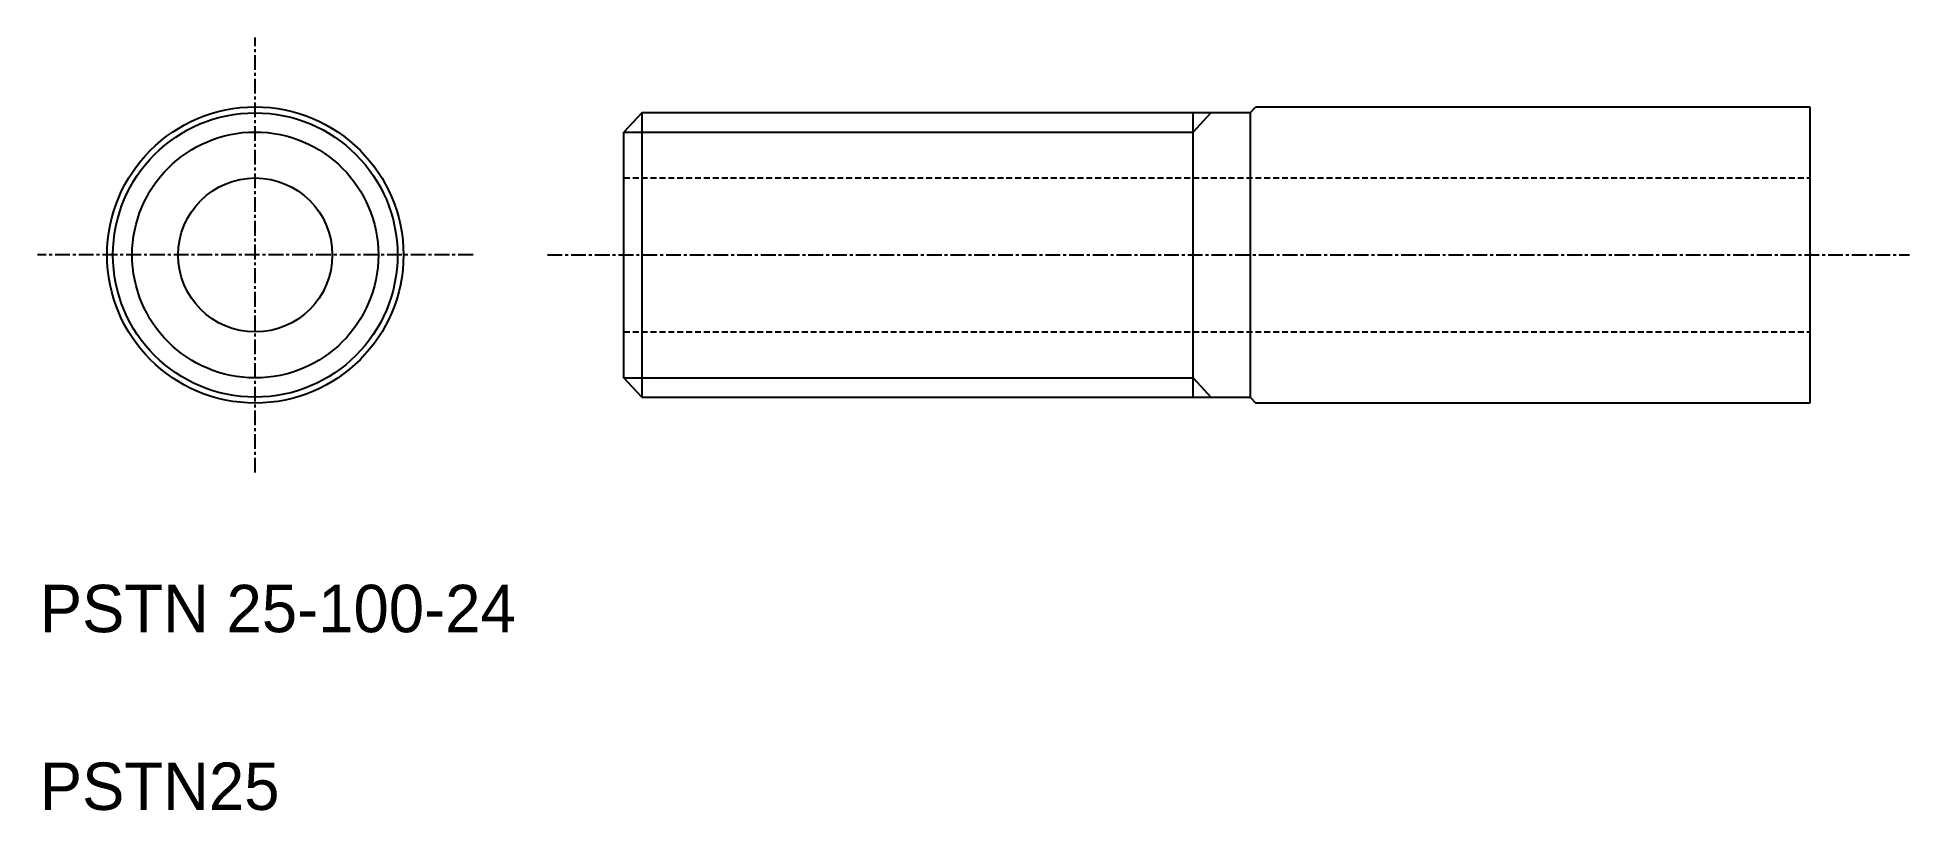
# Model space of a CAD drawing. Extents: x 10 to 168, y 10 to 75.
import ezdxf

# ---------------------------------------------------------------- set-up
doc = ezdxf.new("R2010")
doc.units = 0
doc.linetypes.add('CENTER', pattern=[2, 1.25, -0.25, 0.25, -0.25])
doc.linetypes.add('DASHED', pattern=[0.75, 0.5, -0.25])
doc.layers.get('0').update_dxf_attribs({"linetype": 'CONTINUOUS'})
doc.layers.add('CENTER', color=1, linetype='CENTER')

msp = doc.modelspace()

# ---------------------------------------------------------------- linework, layer by layer
at = {"color": 7, "linetype": 'CONTINUOUS'}
for p, q in [((60.76, 68.84), (59.26, 67.21)), ((112.06, 68.84), (60.76, 68.84)), ((60.76, 68.84), (60.76, 44.84)), ((107.26, 44.84), (107.26, 68.84)), ((112.06, 68.84), (112.56, 69.34)), ((112.06, 68.84), (112.06, 44.84)), ((112.56, 69.34), (159.26, 69.34)), ((159.26, 69.34), (159.26, 44.34)), ((59.26, 46.46), (59.26, 67.21)), ((60.76, 44.84), (59.26, 46.46)), ((60.76, 44.84), (112.06, 44.84)), ((112.06, 44.84), (112.56, 44.34)), ((159.26, 44.34), (112.56, 44.34))]:
    msp.add_line(p, q, dxfattribs=at)
at = {"color": 3, "linetype": 'CONTINUOUS'}
for p, q in [((107.26, 67.21), (108.76, 68.84)), ((59.26, 67.21), (107.26, 67.21)), ((59.26, 46.46), (107.26, 46.46)), ((107.26, 46.46), (108.76, 44.84))]:
    msp.add_line(p, q, dxfattribs=at)
at = {"color": 3, "linetype": 'DASHED'}
for p, q in [((59.26, 63.34), (159.26, 63.34)), ((59.26, 50.34), (159.26, 50.34))]:
    msp.add_line(p, q, dxfattribs=at)
at = {"color": 7, "linetype": 'CONTINUOUS'}
for radius in [12.5, 12, 10.38, 6.5]:
    msp.add_circle((28.17, 56.84), radius, dxfattribs=at)
at = {"layer": 'CENTER', "color": 1, "linetype": 'CENTER'}
for p, q in [((28.17, 38.47), (28.17, 75.21)), ((46.54, 56.84), (9.8, 56.84)), ((52.81, 56.84), (167.68, 56.84))]:
    msp.add_line(p, q, dxfattribs=at)

# ---------------------------------------------------------------- texts
for s, p in [('PSTN 25-100-24', (10, 25)), ('PSTN25', (10, 10))]:
    msp.add_text(s, height=4).set_placement(p)

doc.saveas('drawing.dxf')
